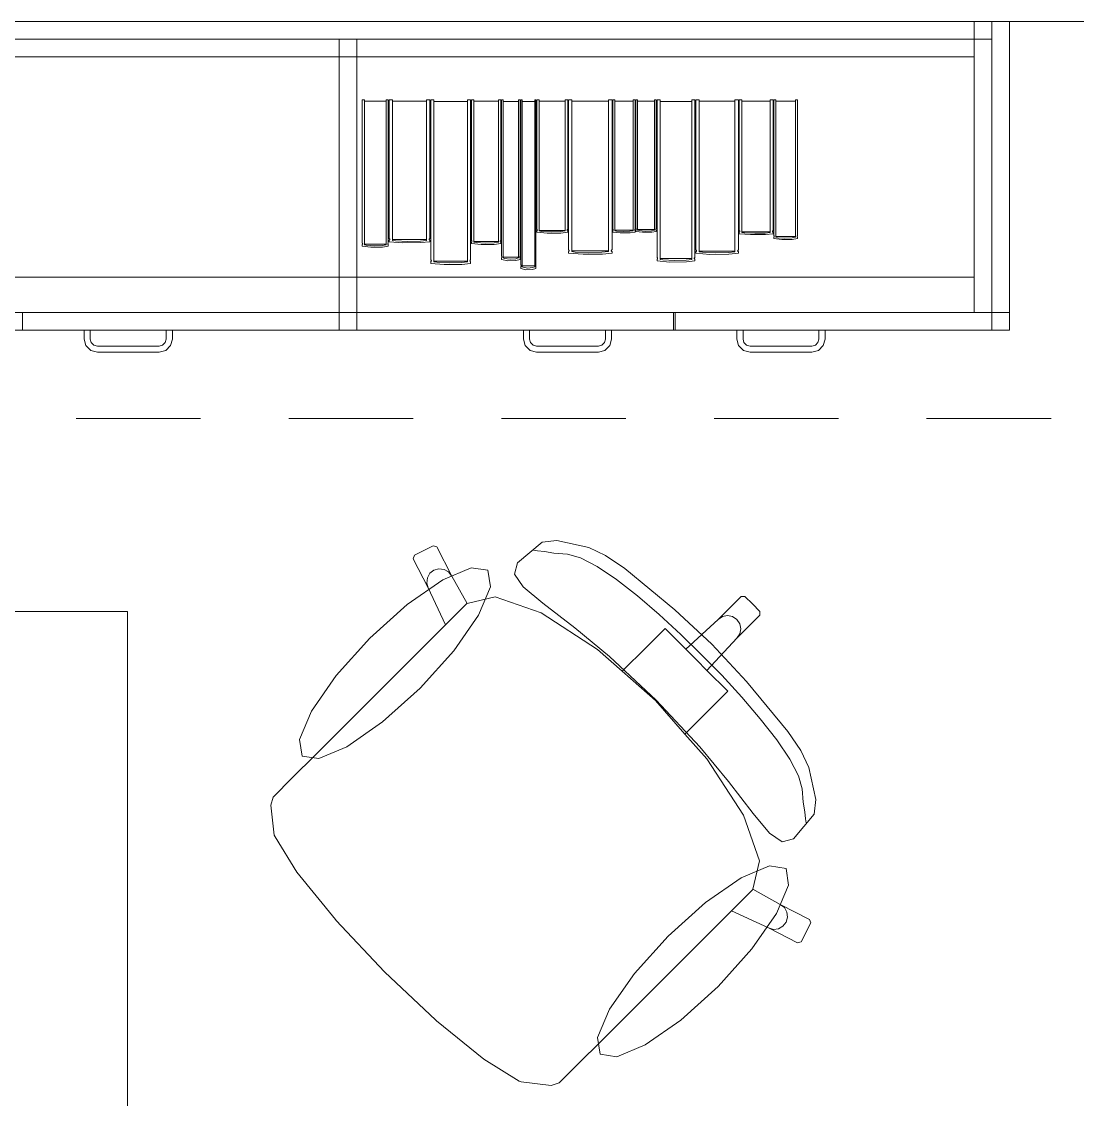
# Model space of a CAD drawing. Header units: inches. Extents: x -19 to 5698, y -728 to 92.
# Drawn here: x 13.125 to 14.322, y 16.128 to 17.35 of the extents above; entities that cross this region are included whole.
import ezdxf

# ---------------------------------------------------------------- set-up
doc = ezdxf.new("R2010")
doc.units = ezdxf.units.IN
doc.header["$MEASUREMENT"] = 0
doc.linetypes.add('Hidden Line', pattern=[0.195611, 0.141111, -0.0545])
for name, color, linetype in [('02 _ ARQ _ ZON _ Espacio.3D', 7, 'Continuous'), ('08 _ STR _ EXT _ 09 Vigas', 251, 'Continuous'), ('08 _ STR _ EXT _ 10 Vereda Exterior', 7, 'Continuous'), ('Interior - Mobiliario', 7, 'Continuous')]:
    doc.layers.add(name, color=color, linetype=linetype)

msp = doc.modelspace()

# ---------------------------------------------------------------- hatches: boundary and pattern name
at = {"layer": '08 _ STR _ EXT _ 10 Vereda Exterior', "linetype": 'Continuous', "lineweight": 13}
h = msp.add_hatch(dxfattribs=at)
h.set_pattern_fill('RETÍCULA_100X100_0002', color=251, style=0, pattern_type=2)
h.set_pattern_definition([(360, (3.7574, 18.3027), (0, 2.53199), []), (90, (3.7574, 18.3027), (-3.6, 0), [])])
h.paths.add_polyline_path([(2.17, 3.6213), (4.2913, 1.5), (9.32, 1.5), (9.32, 6.5), (40.52, 6.5), (40.52, 1.5), (52.92, 1.5), (52.92, 19.0859), (51.57, 19.0859), (51.57, 7.2), (9.07, 7.2), (9.07, 7.85), (6.5201, 7.85, -0.414214), (6.2701, 8.1), (6.2701, 8.85, -0.414213), (6.5201, 9.1), (9.07, 9.1), (9.07, 12), (6.5201, 12, -0.414214), (6.2701, 12.25), (6.2701, 13, -0.414213), (6.5201, 13.25), (9.07, 13.25), (9.07, 16.15), (6.5201, 16.15, -0.414214), (6.2701, 16.4), (6.2701, 17.15, -0.414213), (6.5201, 17.4), (8.77, 17.4), (8.7706, 21.0499), (2.17, 21.0499)])

# ---------------------------------------------------------------- linework, layer by layer
at = {"layer": '02 _ ARQ _ ZON _ Espacio.3D', "color": 254, "linetype": 'Continuous', "lineweight": 0, "flags": 128}
msp.add_lwpolyline([(12.7199, 7.45), (16.07, 7.45), (16.07, 17.35), (12.7199, 17.35)], close=True, dxfattribs=at)
at = {"layer": '08 _ STR _ EXT _ 09 Vigas', "color": 251, "linetype": 'Hidden Line', "lineweight": 13, "true_color": 0x636466}
msp.add_line((9.57, 16.9), (16.07, 16.9), dxfattribs=at)
at = {"layer": 'Interior - Mobiliario', "color": 175, "linetype": 'Continuous', "lineweight": 13}
for p, q in [((14.2449, 17.35), (12.7449, 17.35)), ((12.7649, 17.35), (14.2249, 17.35)), ((12.7649, 17.35), (14.2249, 17.35)), ((12.7649, 17.35), (14.2249, 17.35)), ((12.7849, 17.35), (14.2049, 17.35)), ((14.2049, 17.35), (14.2049, 17.31)), ((14.2049, 17.35), (14.2449, 17.35)), ((14.2249, 17.33), (14.2249, 17.35)), ((14.2249, 17.35), (14.2249, 17.33)), ((14.2249, 17), (14.2249, 17.35)), ((14.2249, 17.35), (14.2449, 17.35)), ((14.2249, 17.35), (14.2449, 17.35)), ((14.2249, 17), (14.2249, 17.35)), ((14.2249, 17.35), (14.2249, 17)), ((14.2449, 17), (14.2449, 17.35)), ((14.2449, 17.35), (14.2449, 17)), ((14.2449, 17.35), (14.2449, 17.02)), ((14.2449, 17), (14.2449, 17.35)), ((12.7649, 17.33), (14.2249, 17.33)), ((12.7649, 17.33), (14.2249, 17.33)), ((14.2249, 17.33), (12.7649, 17.33)), ((12.7649, 17.33), (14.2249, 17.33)), ((12.7649, 17.33), (14.2249, 17.33)), ((12.7649, 17.33), (14.2249, 17.33)), ((13.4849, 17), (13.4849, 17.33)), ((13.4849, 17.33), (13.5049, 17.33)), ((13.4849, 17.33), (13.5049, 17.33)), ((13.4849, 17), (13.4849, 17.33)), ((13.4849, 17.33), (13.5049, 17.33)), ((13.4849, 17), (13.4849, 17.33)), ((13.5049, 17), (13.5049, 17.33)), ((13.5049, 17.33), (13.5049, 17)), ((13.5049, 17.33), (13.5049, 17)), ((14.2249, 17.33), (14.2249, 17.02)), ((14.2249, 17.33), (14.2249, 17)), ((14.2249, 17.33), (14.2249, 17.02)), ((14.2249, 17.33), (14.2249, 17.02)), ((14.2049, 17.31), (12.7849, 17.31)), ((14.2049, 17.31), (14.2049, 17.06)), ((13.5112, 17.0988), (13.5112, 17.2613)), ((13.5112, 17.2613), (13.5136, 17.2613)), ((13.5136, 17.2613), (13.5136, 17.0968)), ((13.5136, 17.2597), (13.5383, 17.2597)), ((13.5383, 17.0968), (13.5383, 17.2613)), ((13.5383, 17.2613), (13.5407, 17.2613)), ((13.5407, 17.2613), (13.5407, 17.0988)), ((13.5417, 17.1038), (13.5417, 17.2613)), ((13.5417, 17.2613), (13.5454, 17.2613)), ((13.5454, 17.2613), (13.5454, 17.1019)), ((13.5454, 17.2597), (13.5841, 17.2597)), ((13.5841, 17.1019), (13.5841, 17.2613)), ((13.5841, 17.2613), (13.5878, 17.2613)), ((13.5878, 17.2613), (13.5878, 17.1038)), ((13.5888, 17.0797), (13.5888, 17.2613)), ((13.5888, 17.2613), (13.5924, 17.2613)), ((13.5924, 17.2613), (13.5924, 17.0775)), ((13.6305, 17.0775), (13.6305, 17.2613)), ((13.6305, 17.2613), (13.6341, 17.2613)), ((13.6341, 17.2613), (13.6341, 17.0797)), ((13.6351, 17.1017), (13.6351, 17.2613)), ((13.6351, 17.2613), (13.6377, 17.2613)), ((13.6377, 17.2613), (13.6377, 17.0998)), ((13.6377, 17.2597), (13.6656, 17.2597)), ((13.6656, 17.0998), (13.6656, 17.2613)), ((13.6656, 17.2613), (13.6682, 17.2613)), ((13.6682, 17.2613), (13.6682, 17.1017)), ((13.6692, 17.084), (13.6692, 17.2613)), ((13.6692, 17.2613), (13.6709, 17.2613)), ((13.6709, 17.2613), (13.6709, 17.0819)), ((13.6884, 17.0819), (13.6884, 17.2613)), ((13.6884, 17.2613), (13.6901, 17.2613)), ((13.6901, 17.2613), (13.6901, 17.084)), ((13.6911, 17.0741), (13.6911, 17.2613)), ((13.6911, 17.2613), (13.6924, 17.2613)), ((13.6924, 17.2613), (13.6924, 17.0718)), ((13.7068, 17.0718), (13.7068, 17.2613)), ((13.7068, 17.2613), (13.7081, 17.2613)), ((13.7081, 17.2613), (13.7081, 17.0741)), ((13.7091, 17.1143), (13.7091, 17.2613)), ((13.7091, 17.2613), (13.7119, 17.2613)), ((13.7119, 17.2613), (13.7119, 17.1125)), ((13.7119, 17.2598), (13.7413, 17.2598)), ((13.7413, 17.1125), (13.7413, 17.2613)), ((13.7413, 17.2613), (13.7441, 17.2613)), ((13.7441, 17.2613), (13.7441, 17.1143)), ((13.7451, 17.0912), (13.7451, 17.2613)), ((13.7451, 17.2613), (13.749, 17.2613)), ((13.749, 17.2613), (13.749, 17.0891)), ((13.7904, 17.0891), (13.7904, 17.2613)), ((13.7904, 17.2613), (13.7944, 17.2613)), ((13.7944, 17.2613), (13.7944, 17.0912)), ((13.7954, 17.1146), (13.7954, 17.2613)), ((13.7954, 17.2613), (13.7974, 17.2613)), ((13.7974, 17.2613), (13.7974, 17.1128)), ((13.7974, 17.2598), (13.8185, 17.2598)), ((13.8185, 17.1128), (13.8185, 17.2613)), ((13.8185, 17.2613), (13.8205, 17.2613)), ((13.8205, 17.2613), (13.8205, 17.1146)), ((13.8215, 17.1152), (13.8215, 17.2613)), ((13.8215, 17.2613), (13.8233, 17.2613)), ((13.8233, 17.2613), (13.8233, 17.1135)), ((13.8233, 17.2598), (13.8426, 17.2598)), ((13.8426, 17.1135), (13.8426, 17.2613)), ((13.8426, 17.2613), (13.8444, 17.2613)), ((13.8444, 17.2613), (13.8444, 17.1152)), ((13.8454, 17.0825), (13.8454, 17.2613)), ((13.8454, 17.2613), (13.8488, 17.2613)), ((13.8488, 17.2613), (13.8488, 17.0803)), ((13.8849, 17.0803), (13.8849, 17.2613)), ((13.8849, 17.2613), (13.8883, 17.2613)), ((13.8883, 17.2613), (13.8883, 17.0825)), ((13.8893, 17.091), (13.8893, 17.2613)), ((13.8893, 17.2613), (13.8932, 17.2613)), ((13.8932, 17.2613), (13.8932, 17.0889)), ((13.9337, 17.0889), (13.9337, 17.2613)), ((13.9337, 17.2613), (13.9376, 17.2613)), ((13.9376, 17.2613), (13.9376, 17.091)), ((13.9386, 17.1128), (13.9386, 17.2613)), ((13.9386, 17.2613), (13.9417, 17.2613)), ((13.9417, 17.2613), (13.9417, 17.1109)), ((13.9417, 17.2598), (13.9738, 17.2598)), ((13.9738, 17.1109), (13.9738, 17.2613)), ((13.9738, 17.2613), (13.9769, 17.2613)), ((13.9769, 17.2613), (13.9769, 17.1128)), ((13.9779, 17.1073), (13.9779, 17.2613)), ((13.9779, 17.2613), (13.98, 17.2613)), ((13.98, 17.2613), (13.98, 17.1054)), ((13.98, 17.2597), (14.0025, 17.2597)), ((14.0025, 17.1054), (14.0025, 17.2613)), ((14.0025, 17.2613), (14.0047, 17.2613)), ((14.0047, 17.2613), (14.0047, 17.1073)), ((13.5924, 17.2595), (13.6305, 17.2595)), ((13.6709, 17.2595), (13.6884, 17.2595)), ((13.6924, 17.2594), (13.7068, 17.2594)), ((13.749, 17.2596), (13.7904, 17.2596)), ((13.8488, 17.2595), (13.8849, 17.2595)), ((13.8932, 17.2596), (13.9337, 17.2596)), ((13.7093, 17.1142), (13.7091, 17.1143)), ((13.7095, 17.114), (13.7093, 17.1142)), ((13.7096, 17.1138), (13.7095, 17.114)), ((13.7095, 17.1129), (13.7096, 17.1131)), ((13.7097, 17.1136), (13.7096, 17.1138)), ((13.7096, 17.1131), (13.7097, 17.1133)), ((13.7097, 17.1133), (13.7097, 17.1136)), ((13.7413, 17.1132), (13.7119, 17.1132)), ((13.7437, 17.114), (13.7435, 17.1137)), ((13.7435, 17.1137), (13.7435, 17.1135)), ((13.7435, 17.1135), (13.7435, 17.1133)), ((13.7435, 17.1133), (13.7436, 17.1131)), ((13.7436, 17.1131), (13.7437, 17.1129)), ((13.7439, 17.1141), (13.7437, 17.114)), ((13.7441, 17.1143), (13.7439, 17.1141)), ((13.7955, 17.1146), (13.7954, 17.1146)), ((13.7954, 17.113), (13.7955, 17.1131)), ((13.7954, 17.1113), (13.7954, 17.113)), ((13.7956, 17.1144), (13.7955, 17.1146)), ((13.7955, 17.1131), (13.7956, 17.1133)), ((13.7957, 17.1142), (13.7956, 17.1144)), ((13.7956, 17.1133), (13.7957, 17.1135)), ((13.7958, 17.1139), (13.7957, 17.1142)), ((13.7957, 17.1135), (13.7958, 17.1137)), ((13.7958, 17.1137), (13.7958, 17.1139)), ((13.8185, 17.1136), (13.7974, 17.1136)), ((13.8202, 17.1143), (13.8201, 17.1141)), ((13.8201, 17.1141), (13.8201, 17.1139)), ((13.8201, 17.1139), (13.8201, 17.1137)), ((13.8201, 17.1137), (13.8201, 17.1135)), ((13.8201, 17.1135), (13.8202, 17.1132)), ((13.8203, 17.1145), (13.8202, 17.1143)), ((13.8202, 17.1132), (13.8204, 17.1131)), ((13.8205, 17.1146), (13.8203, 17.1145)), ((13.8204, 17.1131), (13.8205, 17.113)), ((13.8205, 17.113), (13.8205, 17.1113)), ((13.8216, 17.1152), (13.8215, 17.1152)), ((13.8215, 17.1136), (13.8216, 17.1137)), ((13.8215, 17.112), (13.8215, 17.1136)), ((13.8217, 17.115), (13.8216, 17.1152)), ((13.8216, 17.1137), (13.8217, 17.1139)), ((13.8218, 17.1148), (13.8217, 17.115)), ((13.8217, 17.1139), (13.8218, 17.1141)), ((13.8219, 17.1146), (13.8218, 17.1148)), ((13.8218, 17.1141), (13.8219, 17.1143)), ((13.8219, 17.1143), (13.8219, 17.1146)), ((13.8426, 17.1142), (13.8233, 17.1142)), ((13.8233, 17.1135), (13.8251, 17.113)), ((13.8251, 17.113), (13.8321, 17.1124)), ((13.8391, 17.1128), (13.8426, 17.1135)), ((13.8441, 17.1147), (13.844, 17.1145)), ((13.844, 17.1145), (13.844, 17.1143)), ((13.844, 17.1143), (13.8441, 17.1141)), ((13.8442, 17.1149), (13.8441, 17.1147)), ((13.8441, 17.1141), (13.8442, 17.1139)), ((13.8443, 17.1151), (13.8442, 17.1149)), ((13.8442, 17.1139), (13.8443, 17.1137)), ((13.8444, 17.1152), (13.8443, 17.1151)), ((13.8443, 17.1137), (13.8444, 17.1136)), ((13.8444, 17.1136), (13.8444, 17.112)), ((13.5419, 17.1037), (13.5417, 17.1038)), ((13.5417, 17.102), (13.542, 17.1022)), ((13.5417, 17.1003), (13.5417, 17.102)), ((13.5422, 17.1035), (13.5419, 17.1037)), ((13.542, 17.1022), (13.5422, 17.1024)), ((13.5424, 17.1033), (13.5422, 17.1035)), ((13.5422, 17.1024), (13.5424, 17.1026)), ((13.5425, 17.1031), (13.5424, 17.1033)), ((13.5424, 17.1026), (13.5425, 17.1028)), ((13.5425, 17.1028), (13.5425, 17.1031)), ((13.5841, 17.1027), (13.5454, 17.1027)), ((13.5454, 17.1019), (13.5489, 17.1014)), ((13.5489, 17.1014), (13.563, 17.1007)), ((13.563, 17.1007), (13.5772, 17.1011)), ((13.5772, 17.1011), (13.5841, 17.1019)), ((13.5871, 17.1032), (13.587, 17.103)), ((13.587, 17.103), (13.587, 17.1028)), ((13.587, 17.1028), (13.5872, 17.1025)), ((13.5873, 17.1035), (13.5871, 17.1032)), ((13.5872, 17.1025), (13.5873, 17.1023)), ((13.5876, 17.1037), (13.5873, 17.1035)), ((13.5873, 17.1023), (13.5876, 17.1021)), ((13.5878, 17.1038), (13.5876, 17.1037)), ((13.5876, 17.1021), (13.5878, 17.102)), ((13.5878, 17.102), (13.5878, 17.1003)), ((13.6352, 17.1016), (13.6351, 17.1017)), ((13.6354, 17.1014), (13.6352, 17.1016)), ((13.6355, 17.1012), (13.6354, 17.1014)), ((13.6356, 17.101), (13.6355, 17.1012)), ((13.6356, 17.1007), (13.6356, 17.101)), ((13.6356, 17.1005), (13.6356, 17.1007)), ((13.6678, 17.1014), (13.6677, 17.1012)), ((13.6677, 17.1012), (13.6677, 17.1009)), ((13.6677, 17.1009), (13.6677, 17.1007)), ((13.668, 17.1016), (13.6678, 17.1014)), ((13.6682, 17.1017), (13.668, 17.1016)), ((13.7091, 17.1126), (13.7093, 17.1127)), ((13.7091, 17.111), (13.7091, 17.1126)), ((13.7208, 17.11), (13.7091, 17.111)), ((13.7093, 17.1127), (13.7095, 17.1129)), ((13.7119, 17.1125), (13.7146, 17.112)), ((13.7146, 17.112), (13.7253, 17.1114)), ((13.7364, 17.1101), (13.7208, 17.11)), ((13.7253, 17.1114), (13.736, 17.1118)), ((13.736, 17.1118), (13.7413, 17.1125)), ((13.7441, 17.111), (13.7364, 17.1101)), ((13.7437, 17.1129), (13.7439, 17.1127)), ((13.7439, 17.1127), (13.7441, 17.1126)), ((13.7441, 17.1126), (13.7441, 17.111)), ((13.8037, 17.1103), (13.7954, 17.1113)), ((13.7974, 17.1128), (13.7993, 17.1124)), ((13.7993, 17.1124), (13.807, 17.1118)), ((13.815, 17.1105), (13.8037, 17.1103)), ((13.807, 17.1118), (13.8147, 17.1122)), ((13.8147, 17.1122), (13.8185, 17.1128)), ((13.8205, 17.1113), (13.815, 17.1105)), ((13.8291, 17.111), (13.8215, 17.112)), ((13.8394, 17.1112), (13.8291, 17.111)), ((13.8321, 17.1124), (13.8391, 17.1128)), ((13.8444, 17.112), (13.8394, 17.1112)), ((13.9387, 17.1127), (13.9386, 17.1128)), ((13.9386, 17.1111), (13.9388, 17.1112)), ((13.9386, 17.1094), (13.9386, 17.1111)), ((13.9514, 17.1084), (13.9386, 17.1094)), ((13.939, 17.1125), (13.9387, 17.1127)), ((13.9388, 17.1112), (13.939, 17.1114)), ((13.9391, 17.1123), (13.939, 17.1125)), ((13.939, 17.1114), (13.9392, 17.1116)), ((13.9392, 17.112), (13.9391, 17.1123)), ((13.9392, 17.1118), (13.9392, 17.112)), ((13.9392, 17.1116), (13.9392, 17.1118)), ((13.9738, 17.1117), (13.9417, 17.1117)), ((13.9417, 17.1109), (13.9446, 17.1105)), ((13.9446, 17.1105), (13.9563, 17.1099)), ((13.9685, 17.1086), (13.9514, 17.1084)), ((13.9563, 17.1099), (13.9681, 17.1102)), ((13.9681, 17.1102), (13.9738, 17.1109)), ((13.9769, 17.1094), (13.9685, 17.1086)), ((13.9763, 17.1122), (13.9762, 17.112)), ((13.9762, 17.112), (13.9763, 17.1118)), ((13.9765, 17.1124), (13.9763, 17.1122)), ((13.9763, 17.1118), (13.9763, 17.1116)), ((13.9763, 17.1116), (13.9765, 17.1113)), ((13.9767, 17.1126), (13.9765, 17.1124)), ((13.9765, 17.1113), (13.9767, 17.1112)), ((13.9769, 17.1128), (13.9767, 17.1126)), ((13.9767, 17.1112), (13.9769, 17.1111)), ((13.9769, 17.1111), (13.9769, 17.1094)), ((13.978, 17.1072), (13.9779, 17.1073)), ((13.9779, 17.1055), (13.978, 17.1056)), ((13.9779, 17.1038), (13.9779, 17.1055)), ((13.9868, 17.1027), (13.9779, 17.1038)), ((13.9782, 17.107), (13.978, 17.1072)), ((13.978, 17.1056), (13.9782, 17.1059)), ((13.9783, 17.1068), (13.9782, 17.107)), ((13.9782, 17.1059), (13.9783, 17.1061)), ((13.9783, 17.1065), (13.9783, 17.1068)), ((13.9783, 17.1063), (13.9783, 17.1065)), ((13.9783, 17.1061), (13.9783, 17.1063)), ((14.0025, 17.1062), (13.98, 17.1062)), ((13.98, 17.1054), (13.9821, 17.1049)), ((13.9821, 17.1049), (13.9903, 17.1043)), ((13.9988, 17.1029), (13.9868, 17.1027)), ((13.9903, 17.1043), (13.9985, 17.1047)), ((13.9985, 17.1047), (14.0025, 17.1054)), ((14.0047, 17.1038), (13.9988, 17.1029)), ((14.0043, 17.1067), (14.0042, 17.1065)), ((14.0042, 17.1065), (14.0042, 17.1063)), ((14.0042, 17.1063), (14.0043, 17.106)), ((14.0044, 17.1069), (14.0043, 17.1067)), ((14.0043, 17.106), (14.0044, 17.1058)), ((14.0045, 17.1071), (14.0044, 17.1069)), ((14.0044, 17.1058), (14.0046, 17.1056)), ((14.0047, 17.1073), (14.0045, 17.1071)), ((14.0046, 17.1056), (14.0047, 17.1055)), ((14.0047, 17.1055), (14.0047, 17.1038)), ((13.5113, 17.0987), (13.5112, 17.0988)), ((13.5112, 17.097), (13.5114, 17.0971)), ((13.5112, 17.0952), (13.5112, 17.097)), ((13.521, 17.0941), (13.5112, 17.0952)), ((13.5115, 17.0985), (13.5113, 17.0987)), ((13.5114, 17.0971), (13.5115, 17.0973)), ((13.5116, 17.0983), (13.5115, 17.0985)), ((13.5115, 17.0973), (13.5116, 17.0976)), ((13.5117, 17.098), (13.5116, 17.0983)), ((13.5116, 17.0976), (13.5117, 17.0978)), ((13.5117, 17.0978), (13.5117, 17.098)), ((13.5383, 17.0977), (13.5136, 17.0977)), ((13.5136, 17.0968), (13.5158, 17.0963)), ((13.5158, 17.0963), (13.5248, 17.0956)), ((13.5342, 17.0943), (13.521, 17.0941)), ((13.5248, 17.0956), (13.5339, 17.0961)), ((13.5339, 17.0961), (13.5383, 17.0968)), ((13.5407, 17.0952), (13.5342, 17.0943)), ((13.5403, 17.0982), (13.5402, 17.098)), ((13.5402, 17.098), (13.5402, 17.0977)), ((13.5402, 17.0977), (13.5403, 17.0975)), ((13.5404, 17.0985), (13.5403, 17.0982)), ((13.5403, 17.0975), (13.5404, 17.0973)), ((13.5406, 17.0987), (13.5404, 17.0985)), ((13.5404, 17.0973), (13.5406, 17.0971)), ((13.5407, 17.0988), (13.5406, 17.0987)), ((13.5406, 17.0971), (13.5407, 17.097)), ((13.5407, 17.097), (13.5407, 17.0952)), ((13.5571, 17.0992), (13.5417, 17.1003)), ((13.5777, 17.0994), (13.5571, 17.0992)), ((13.5878, 17.1003), (13.5777, 17.0994)), ((13.6351, 17.0999), (13.6353, 17.1001)), ((13.6351, 17.0982), (13.6351, 17.0999)), ((13.6461, 17.0971), (13.6351, 17.0982)), ((13.6353, 17.1001), (13.6354, 17.1003)), ((13.6354, 17.1003), (13.6356, 17.1005)), ((13.6656, 17.1006), (13.6377, 17.1006)), ((13.6377, 17.0998), (13.6402, 17.0993)), ((13.6402, 17.0993), (13.6504, 17.0986)), ((13.6609, 17.0973), (13.6461, 17.0971)), ((13.6504, 17.0986), (13.6606, 17.099)), ((13.6606, 17.099), (13.6656, 17.0998)), ((13.6682, 17.0982), (13.6609, 17.0973)), ((13.6677, 17.1007), (13.6677, 17.1005)), ((13.6677, 17.1005), (13.6679, 17.1002)), ((13.6679, 17.1002), (13.6681, 17.1)), ((13.6681, 17.1), (13.6682, 17.0999)), ((13.6682, 17.0999), (13.6682, 17.0982)), ((13.7452, 17.0911), (13.7451, 17.0912)), ((13.7451, 17.0892), (13.7453, 17.0894)), ((13.7451, 17.0873), (13.7451, 17.0892)), ((13.7455, 17.0908), (13.7452, 17.0911)), ((13.7453, 17.0894), (13.7456, 17.0896)), ((13.7458, 17.0906), (13.7455, 17.0908)), ((13.7456, 17.0896), (13.7458, 17.0898)), ((13.7459, 17.0903), (13.7458, 17.0906)), ((13.7458, 17.0898), (13.7459, 17.0901)), ((13.7459, 17.0901), (13.7459, 17.0903)), ((13.7904, 17.0899), (13.749, 17.0899)), ((13.749, 17.0891), (13.7527, 17.0886)), ((13.7527, 17.0886), (13.7679, 17.0878)), ((13.783, 17.0883), (13.7904, 17.0891)), ((13.7936, 17.0905), (13.7935, 17.0903)), ((13.7935, 17.0903), (13.7935, 17.09)), ((13.7935, 17.09), (13.7937, 17.0898)), ((13.7938, 17.0908), (13.7936, 17.0905)), ((13.7937, 17.0898), (13.7939, 17.0895)), ((13.7941, 17.091), (13.7938, 17.0908)), ((13.7939, 17.0895), (13.7942, 17.0893)), ((13.7944, 17.0912), (13.7941, 17.091)), ((13.7942, 17.0893), (13.7944, 17.0892)), ((13.7944, 17.0892), (13.7944, 17.0873)), ((13.8895, 17.0909), (13.8893, 17.091)), ((13.8893, 17.089), (13.8896, 17.0892)), ((13.8893, 17.0872), (13.8893, 17.089)), ((13.8898, 17.0907), (13.8895, 17.0909)), ((13.8896, 17.0892), (13.8899, 17.0894)), ((13.89, 17.0904), (13.8898, 17.0907)), ((13.8899, 17.0894), (13.89, 17.0897)), ((13.8901, 17.0902), (13.89, 17.0904)), ((13.89, 17.0897), (13.8901, 17.0899)), ((13.8901, 17.0899), (13.8901, 17.0902)), ((13.9337, 17.0898), (13.8932, 17.0898)), ((13.8932, 17.0889), (13.8968, 17.0884)), ((13.9265, 17.0881), (13.9337, 17.0889)), ((13.9369, 17.0904), (13.9368, 17.0901)), ((13.9368, 17.0901), (13.9368, 17.0899)), ((13.9368, 17.0899), (13.9369, 17.0896)), ((13.9371, 17.0906), (13.9369, 17.0904)), ((13.9369, 17.0896), (13.9371, 17.0894)), ((13.9373, 17.0908), (13.9371, 17.0906)), ((13.9371, 17.0894), (13.9374, 17.0891)), ((13.9376, 17.091), (13.9373, 17.0908)), ((13.9374, 17.0891), (13.9376, 17.089)), ((13.9376, 17.089), (13.9376, 17.0872)), ((13.589, 17.0796), (13.5888, 17.0797)), ((13.5888, 17.0777), (13.5891, 17.0778)), ((13.5888, 17.0757), (13.5888, 17.0777)), ((13.5893, 17.0794), (13.589, 17.0796)), ((13.5891, 17.0778), (13.5893, 17.0781)), ((13.5895, 17.0791), (13.5893, 17.0794)), ((13.5893, 17.0781), (13.5895, 17.0783)), ((13.5896, 17.0789), (13.5895, 17.0791)), ((13.5895, 17.0783), (13.5896, 17.0786)), ((13.5896, 17.0786), (13.5896, 17.0789)), ((13.6305, 17.0784), (13.5924, 17.0784)), ((13.5924, 17.0775), (13.5959, 17.077)), ((13.5959, 17.077), (13.6097, 17.0762)), ((13.6097, 17.0762), (13.6237, 17.0767)), ((13.6237, 17.0767), (13.6305, 17.0775)), ((13.6334, 17.0791), (13.6333, 17.0788)), ((13.6333, 17.0788), (13.6333, 17.0785)), ((13.6333, 17.0785), (13.6334, 17.0783)), ((13.6336, 17.0793), (13.6334, 17.0791)), ((13.6334, 17.0783), (13.6336, 17.078)), ((13.6338, 17.0796), (13.6336, 17.0793)), ((13.6336, 17.078), (13.6339, 17.0778)), ((13.6341, 17.0797), (13.6338, 17.0796)), ((13.6339, 17.0778), (13.6341, 17.0777)), ((13.6341, 17.0777), (13.6341, 17.0757)), ((13.6693, 17.0839), (13.6692, 17.084)), ((13.6692, 17.082), (13.6693, 17.0822)), ((13.6692, 17.0801), (13.6692, 17.082)), ((13.6762, 17.0788), (13.6692, 17.0801)), ((13.6694, 17.0837), (13.6693, 17.0839)), ((13.6693, 17.0822), (13.6694, 17.0824)), ((13.6695, 17.0835), (13.6694, 17.0837)), ((13.6694, 17.0824), (13.6695, 17.0827)), ((13.6695, 17.0832), (13.6695, 17.0835)), ((13.6696, 17.0829), (13.6695, 17.0832)), ((13.6695, 17.0827), (13.6696, 17.0829)), ((13.6884, 17.0828), (13.6709, 17.0828)), ((13.6709, 17.0819), (13.6725, 17.0813)), ((13.6725, 17.0813), (13.6789, 17.0806)), ((13.6855, 17.0791), (13.6762, 17.0788)), ((13.6789, 17.0806), (13.6853, 17.081)), ((13.6853, 17.081), (13.6884, 17.0819)), ((13.6901, 17.0801), (13.6855, 17.0791)), ((13.6898, 17.0834), (13.6897, 17.0831)), ((13.6897, 17.0831), (13.6897, 17.0829)), ((13.6897, 17.0829), (13.6898, 17.0826)), ((13.69, 17.0839), (13.6898, 17.0836)), ((13.6898, 17.0836), (13.6898, 17.0834)), ((13.6898, 17.0826), (13.6899, 17.0824)), ((13.6899, 17.0824), (13.69, 17.0821)), ((13.6901, 17.084), (13.69, 17.0839)), ((13.69, 17.0821), (13.6901, 17.082)), ((13.6901, 17.082), (13.6901, 17.0801)), ((13.7615, 17.0862), (13.7451, 17.0873)), ((13.7835, 17.0864), (13.7615, 17.0862)), ((13.7679, 17.0878), (13.783, 17.0883)), ((13.7944, 17.0873), (13.7835, 17.0864)), ((13.8456, 17.0824), (13.8454, 17.0825)), ((13.8454, 17.0805), (13.8456, 17.0806)), ((13.8454, 17.0785), (13.8454, 17.0805)), ((13.8597, 17.0773), (13.8454, 17.0785)), ((13.8458, 17.0822), (13.8456, 17.0824)), ((13.8456, 17.0806), (13.8459, 17.0809)), ((13.846, 17.0819), (13.8458, 17.0822)), ((13.8459, 17.0809), (13.846, 17.0811)), ((13.8461, 17.0817), (13.846, 17.0819)), ((13.846, 17.0811), (13.8461, 17.0814)), ((13.8461, 17.0814), (13.8461, 17.0817)), ((13.8849, 17.0812), (13.8488, 17.0812)), ((13.8488, 17.0803), (13.8521, 17.0798)), ((13.8521, 17.0798), (13.8653, 17.079)), ((13.8789, 17.0775), (13.8597, 17.0773)), ((13.8653, 17.079), (13.8785, 17.0795)), ((13.8785, 17.0795), (13.8849, 17.0803)), ((13.8883, 17.0785), (13.8789, 17.0775)), ((13.8877, 17.0819), (13.8876, 17.0816)), ((13.8876, 17.0816), (13.8876, 17.0813)), ((13.8876, 17.0813), (13.8877, 17.0811)), ((13.8879, 17.0821), (13.8877, 17.0819)), ((13.8877, 17.0811), (13.8879, 17.0808)), ((13.8881, 17.0824), (13.8879, 17.0821)), ((13.8879, 17.0808), (13.8882, 17.0806)), ((13.8883, 17.0825), (13.8881, 17.0824)), ((13.8882, 17.0806), (13.8883, 17.0805)), ((13.8883, 17.0805), (13.8883, 17.0785)), ((13.9054, 17.086), (13.8893, 17.0872)), ((13.8968, 17.0884), (13.9116, 17.0877)), ((13.927, 17.0862), (13.9054, 17.086)), ((13.9116, 17.0877), (13.9265, 17.0881)), ((13.9376, 17.0872), (13.927, 17.0862)), ((13.6039, 17.0744), (13.5888, 17.0757)), ((13.6241, 17.0746), (13.6039, 17.0744)), ((13.6341, 17.0757), (13.6241, 17.0746)), ((13.6911, 17.074), (13.6911, 17.0741)), ((13.6912, 17.0738), (13.6911, 17.074)), ((13.6911, 17.072), (13.6912, 17.0722)), ((13.6911, 17.0699), (13.6911, 17.072)), ((13.6968, 17.0686), (13.6911, 17.0699)), ((13.6913, 17.0735), (13.6912, 17.0738)), ((13.6912, 17.0722), (13.6913, 17.0724)), ((13.6914, 17.0732), (13.6913, 17.0735)), ((13.6913, 17.0727), (13.6914, 17.073)), ((13.6913, 17.0724), (13.6913, 17.0727)), ((13.6914, 17.073), (13.6914, 17.0732)), ((13.7068, 17.0728), (13.6924, 17.0728)), ((13.6924, 17.0718), (13.6937, 17.0713)), ((13.6937, 17.0713), (13.699, 17.0705)), ((13.7044, 17.0689), (13.6968, 17.0686)), ((13.699, 17.0705), (13.7042, 17.071)), ((13.7042, 17.071), (13.7068, 17.0718)), ((13.7081, 17.0699), (13.7044, 17.0689)), ((13.7079, 17.0735), (13.7078, 17.0732)), ((13.7078, 17.0732), (13.7078, 17.0729)), ((13.7078, 17.0729), (13.7079, 17.0726)), ((13.708, 17.074), (13.7079, 17.0737)), ((13.7079, 17.0737), (13.7079, 17.0735)), ((13.7079, 17.0726), (13.708, 17.0724)), ((13.7081, 17.0741), (13.708, 17.074)), ((13.708, 17.0724), (13.7081, 17.0721)), ((13.7081, 17.0721), (13.7081, 17.072)), ((13.7081, 17.072), (13.7081, 17.0699)), ((12.7849, 17.06), (14.2049, 17.06)), ((14.2049, 17.06), (14.2049, 17.02)), ((14.2249, 17.02), (12.7649, 17.02)), ((14.2249, 17.02), (12.7649, 17.02)), ((14.2249, 17.02), (12.7649, 17.02)), ((14.2049, 17.02), (12.7849, 17.02)), ((13.4849, 17.02), (13.1259, 17.02)), ((13.1259, 17), (13.1259, 17.02)), ((13.4849, 17), (13.4849, 17.02)), ((13.5049, 17.02), (13.8639, 17.02)), ((13.5049, 17), (13.5049, 17.02)), ((13.8639, 17), (13.8639, 17.02)), ((14.2249, 17.02), (13.8659, 17.02)), ((13.8659, 17), (13.8659, 17.02)), ((14.2449, 17.02), (14.2049, 17.02)), ((14.2249, 17), (14.2249, 17.02)), ((12.7449, 17), (14.2449, 17)), ((14.2249, 17), (12.7649, 17)), ((14.2249, 17), (12.7649, 17)), ((13.4849, 17), (13.1259, 17)), ((13.1959, 17), (13.1959, 16.99)), ((13.2029, 17), (13.1959, 17)), ((13.2029, 16.99), (13.2029, 17)), ((13.2889, 17), (13.2889, 16.99)), ((13.2959, 17), (13.2889, 17)), ((13.2959, 16.99), (13.2959, 17)), ((13.4849, 17), (13.5049, 17)), ((13.5049, 17), (13.4849, 17)), ((13.5049, 17), (13.4849, 17)), ((13.5049, 17), (13.8639, 17)), ((13.6939, 16.99), (13.6939, 17)), ((13.6939, 17), (13.7009, 17)), ((13.7009, 17), (13.7009, 16.99)), ((13.7869, 17), (13.7939, 17)), ((13.7869, 16.99), (13.7869, 17)), ((13.7939, 17), (13.7939, 16.99)), ((14.2249, 17), (13.8659, 17)), ((13.9359, 17), (13.9359, 16.99)), ((13.9429, 17), (13.9359, 17)), ((13.9429, 16.99), (13.9429, 17)), ((14.0289, 17), (14.0289, 16.99)), ((14.0359, 17), (14.0289, 17)), ((14.0359, 16.99), (14.0359, 17)), ((14.2249, 17), (14.2449, 17)), ((14.2449, 17), (14.2249, 17)), ((13.1959, 16.99), (13.1979, 16.9825)), ((13.1979, 16.9825), (13.2034, 16.977)), ((13.204, 16.986), (13.2029, 16.99)), ((13.2069, 16.9831), (13.204, 16.986)), ((13.2109, 16.982), (13.2069, 16.9831)), ((13.2809, 16.982), (13.2109, 16.982)), ((13.2849, 16.9831), (13.2809, 16.982)), ((13.2879, 16.986), (13.2849, 16.9831)), ((13.2889, 16.99), (13.2879, 16.986)), ((13.2884, 16.977), (13.2939, 16.9825)), ((13.2939, 16.9825), (13.2959, 16.99)), ((13.6959, 16.9825), (13.6939, 16.99)), ((13.7014, 16.977), (13.6959, 16.9825)), ((13.7009, 16.99), (13.702, 16.986)), ((13.702, 16.986), (13.7049, 16.9831)), ((13.7049, 16.9831), (13.7089, 16.982)), ((13.7089, 16.982), (13.7789, 16.982)), ((13.7789, 16.982), (13.7829, 16.9831)), ((13.7829, 16.9831), (13.7859, 16.986)), ((13.7859, 16.986), (13.7869, 16.99)), ((13.7919, 16.9825), (13.7864, 16.977)), ((13.7939, 16.99), (13.7919, 16.9825)), ((13.9359, 16.99), (13.9379, 16.9825)), ((13.9379, 16.9825), (13.9434, 16.977)), ((13.944, 16.986), (13.9429, 16.99)), ((13.9469, 16.9831), (13.944, 16.986)), ((13.9509, 16.982), (13.9469, 16.9831)), ((14.0209, 16.982), (13.9509, 16.982)), ((14.0249, 16.9831), (14.0209, 16.982)), ((14.0279, 16.986), (14.0249, 16.9831)), ((14.0289, 16.99), (14.0279, 16.986)), ((14.0284, 16.977), (14.0339, 16.9825)), ((14.0339, 16.9825), (14.0359, 16.99)), ((13.2034, 16.977), (13.2109, 16.975)), ((13.2109, 16.975), (13.2809, 16.975)), ((13.2809, 16.975), (13.2884, 16.977)), ((13.7089, 16.975), (13.7014, 16.977)), ((13.7789, 16.975), (13.7089, 16.975)), ((13.7864, 16.977), (13.7789, 16.975)), ((13.9434, 16.977), (13.9509, 16.975)), ((13.9509, 16.975), (14.0209, 16.975)), ((14.0209, 16.975), (14.0284, 16.977)), ((13.6872, 16.7363), (13.715, 16.7595)), ((13.715, 16.7595), (13.7318, 16.7614)), ((13.7318, 16.7614), (13.7679, 16.7536)), ((13.5704, 16.7448), (13.5917, 16.7556)), ((13.5917, 16.7556), (13.5958, 16.7543)), ((13.5958, 16.7543), (13.6128, 16.7212)), ((13.7097, 16.7498), (13.7052, 16.7506)), ((13.7178, 16.7491), (13.7097, 16.7498)), ((13.7285, 16.747), (13.7178, 16.7491)), ((13.7439, 16.7459), (13.7285, 16.747)), ((13.7679, 16.7536), (13.7871, 16.7446)), ((13.5691, 16.7408), (13.5704, 16.7448)), ((13.586, 16.7077), (13.5691, 16.7408)), ((13.6837, 16.7234), (13.6872, 16.7363)), ((13.7587, 16.742), (13.7439, 16.7459)), ((13.7775, 16.732), (13.7587, 16.742)), ((13.7871, 16.7446), (13.8088, 16.7297)), ((13.5851, 16.7192), (13.5879, 16.7243)), ((13.5879, 16.7243), (13.5925, 16.7279)), ((13.5925, 16.7279), (13.5982, 16.7294)), ((13.5982, 16.7294), (13.604, 16.7287)), ((13.604, 16.7287), (13.6091, 16.7258)), ((13.6091, 16.7258), (13.6128, 16.7212)), ((13.6938, 16.709), (13.6837, 16.7234)), ((13.7993, 16.7172), (13.7775, 16.732)), ((13.8088, 16.7297), (13.8655, 16.6829)), ((13.5844, 16.7133), (13.5851, 16.7192)), ((13.586, 16.7077), (13.5844, 16.7133)), ((13.6128, 16.7212), (13.6301, 16.6902)), ((13.8232, 16.6986), (13.7993, 16.7172)), ((13.6056, 16.6659), (13.586, 16.7077)), ((13.6301, 16.6902), (13.662, 16.6976)), ((13.662, 16.6976), (13.714, 16.6793)), ((13.716, 16.6904), (13.6938, 16.709)), ((13.8479, 16.6774), (13.8232, 16.6986)), ((13.9146, 16.672), (13.9407, 16.6981)), ((13.9407, 16.6981), (13.945, 16.6981)), ((13.945, 16.6981), (13.9535, 16.6896)), ((13.6299, 16.6901), (13.6056, 16.6659)), ((13.6299, 16.6901), (13.6301, 16.6902)), ((13.7522, 16.6625), (13.716, 16.6904)), ((13.9621, 16.681), (13.9535, 16.6896)), ((13.714, 16.6793), (13.7778, 16.638)), ((13.8725, 16.6549), (13.8479, 16.6774)), ((13.8655, 16.6829), (13.9077, 16.6438)), ((13.9146, 16.672), (13.9195, 16.6753)), ((13.9195, 16.6753), (13.9253, 16.6764)), ((13.9253, 16.6764), (13.931, 16.6752)), ((13.931, 16.6752), (13.9359, 16.672)), ((13.936, 16.6507), (13.9621, 16.6768)), ((13.9621, 16.6768), (13.9621, 16.681)), ((13.4578, 16.5181), (13.6056, 16.6659)), ((13.7915, 16.6298), (13.7522, 16.6625)), ((13.8333, 16.6405), (13.8545, 16.6617)), ((13.8545, 16.6617), (13.8781, 16.6381)), ((13.8781, 16.6381), (13.9146, 16.672)), ((13.9392, 16.6671), (13.9359, 16.672)), ((13.9403, 16.6613), (13.9392, 16.6671)), ((13.9392, 16.6556), (13.9403, 16.6613)), ((13.896, 16.632), (13.8725, 16.6549)), ((13.902, 16.6142), (13.936, 16.6507)), ((13.936, 16.6507), (13.9392, 16.6556)), ((13.7778, 16.638), (13.806, 16.6132)), ((13.806, 16.6132), (13.8333, 16.6405)), ((13.8781, 16.6381), (13.8901, 16.6261)), ((13.9468, 16.6016), (13.9077, 16.6438)), ((13.8443, 16.5803), (13.7915, 16.6298)), ((13.902, 16.6142), (13.8901, 16.6261)), ((13.896, 16.632), (13.9188, 16.6086)), ((13.806, 16.6132), (13.8438, 16.5799)), ((13.9256, 16.5905), (13.902, 16.6142)), ((13.9188, 16.6086), (13.9414, 16.5839)), ((13.9937, 16.5449), (13.9468, 16.6016)), ((13.9045, 16.5694), (13.9256, 16.5905)), ((13.8771, 16.542), (13.8438, 16.5799)), ((13.8443, 16.5803), (13.8938, 16.5276)), ((13.9414, 16.5839), (13.9625, 16.5592)), ((13.8771, 16.542), (13.9045, 16.5694)), ((13.9625, 16.5592), (13.9811, 16.5354)), ((13.9019, 16.5139), (13.8771, 16.542)), ((14.0086, 16.5232), (13.9937, 16.5449)), ((13.8938, 16.5276), (13.9265, 16.4882)), ((13.9811, 16.5354), (13.996, 16.5136)), ((13.4323, 16.4926), (13.4578, 16.5181)), ((14.0176, 16.504), (14.0086, 16.5232)), ((13.9433, 16.45), (13.9019, 16.5139)), ((13.996, 16.5136), (14.0059, 16.4947)), ((14.0253, 16.4678), (14.0176, 16.504)), ((13.4103, 16.4706), (13.4323, 16.4926)), ((14.0059, 16.4947), (14.0098, 16.48)), ((13.9265, 16.4882), (13.9544, 16.4521)), ((14.0098, 16.48), (14.011, 16.4646)), ((13.4074, 16.4613), (13.4103, 16.4706)), ((14.0234, 16.451), (14.0253, 16.4678)), ((13.4114, 16.4274), (13.4074, 16.4613)), ((14.011, 16.4646), (14.013, 16.4538)), ((14.013, 16.4538), (14.0138, 16.4458)), ((13.9616, 16.3981), (13.9433, 16.45)), ((13.9544, 16.4521), (13.973, 16.4298)), ((14.0003, 16.4232), (14.0234, 16.451)), ((14.0138, 16.4458), (14.0146, 16.4413)), ((13.973, 16.4298), (13.9873, 16.4198)), ((13.4123, 16.4253), (13.4114, 16.4274)), ((13.4372, 16.3852), (13.4123, 16.4253)), ((13.9873, 16.4198), (14.0003, 16.4232)), ((13.9541, 16.3661), (13.9616, 16.3981)), ((13.4808, 16.3316), (13.4372, 16.3852)), ((13.9541, 16.3659), (13.9299, 16.3417)), ((13.9541, 16.3659), (13.9541, 16.3661)), ((13.9852, 16.3488), (13.9541, 16.3661)), ((13.9898, 16.3452), (13.9852, 16.3488)), ((14.0183, 16.3318), (13.9852, 16.3488)), ((13.9927, 16.34), (13.9898, 16.3452)), ((13.4815, 16.3307), (13.4808, 16.3316)), ((13.5363, 16.2724), (13.4815, 16.3307)), ((13.782, 16.1938), (13.9299, 16.3417)), ((13.9299, 16.3417), (13.9716, 16.3221)), ((13.9918, 16.3286), (13.9934, 16.3342)), ((13.9934, 16.3342), (13.9927, 16.34)), ((14.0196, 16.3278), (14.0183, 16.3318)), ((13.9716, 16.3221), (13.9773, 16.3205)), ((13.9716, 16.3221), (14.0047, 16.3051)), ((13.9773, 16.3205), (13.9831, 16.3211)), ((13.9831, 16.3211), (13.9882, 16.324)), ((13.9882, 16.324), (13.9918, 16.3286)), ((14.0088, 16.3064), (14.0196, 16.3278)), ((14.0047, 16.3051), (14.0088, 16.3064)), ((13.5363, 16.2724), (13.5947, 16.2175)), ((13.5947, 16.2175), (13.5955, 16.2169)), ((13.5955, 16.2169), (13.6492, 16.1733)), ((13.7565, 16.1683), (13.782, 16.1938)), ((13.6492, 16.1733), (13.6892, 16.1484)), ((13.7346, 16.1464), (13.7565, 16.1683)), ((13.6892, 16.1484), (13.6913, 16.1475)), ((13.6913, 16.1475), (13.7253, 16.1435)), ((13.7253, 16.1435), (13.7346, 16.1464))]:
    msp.add_line(p, q, dxfattribs=at)
at = {"layer": 'Interior - Mobiliario', "color": 175, "linetype": 'Continuous', "lineweight": 13, "flags": 128}
for points in [[(13.5198, 16.6508), (13.5623, 16.689), (13.6027, 16.717), (13.6348, 16.7306), (13.6537, 16.7277), (13.6565, 16.7088), (13.6429, 16.6767), (13.6149, 16.6364), (13.5768, 16.5939), (13.5343, 16.5557), (13.4939, 16.5277), (13.4619, 16.5141), (13.4429, 16.517), (13.4401, 16.5359), (13.4537, 16.568), (13.4817, 16.6083)], [(12.7449, 15.381), (14.2449, 15.381), (14.2449, 15.981), (13.2449, 15.981), (13.2449, 16.681), (12.7449, 16.681)], [(13.9148, 16.2559), (13.9529, 16.2984), (13.9809, 16.3387), (13.9946, 16.3708), (13.9917, 16.3897), (13.9728, 16.3926), (13.9407, 16.379), (13.9003, 16.351), (13.8579, 16.3128), (13.8197, 16.2703), (13.7917, 16.23), (13.7781, 16.1979), (13.7809, 16.179), (13.7999, 16.1761), (13.8319, 16.1897), (13.8723, 16.2177)]]:
    msp.add_lwpolyline(points, close=True, dxfattribs=at)

doc.saveas('drawing.dxf')
